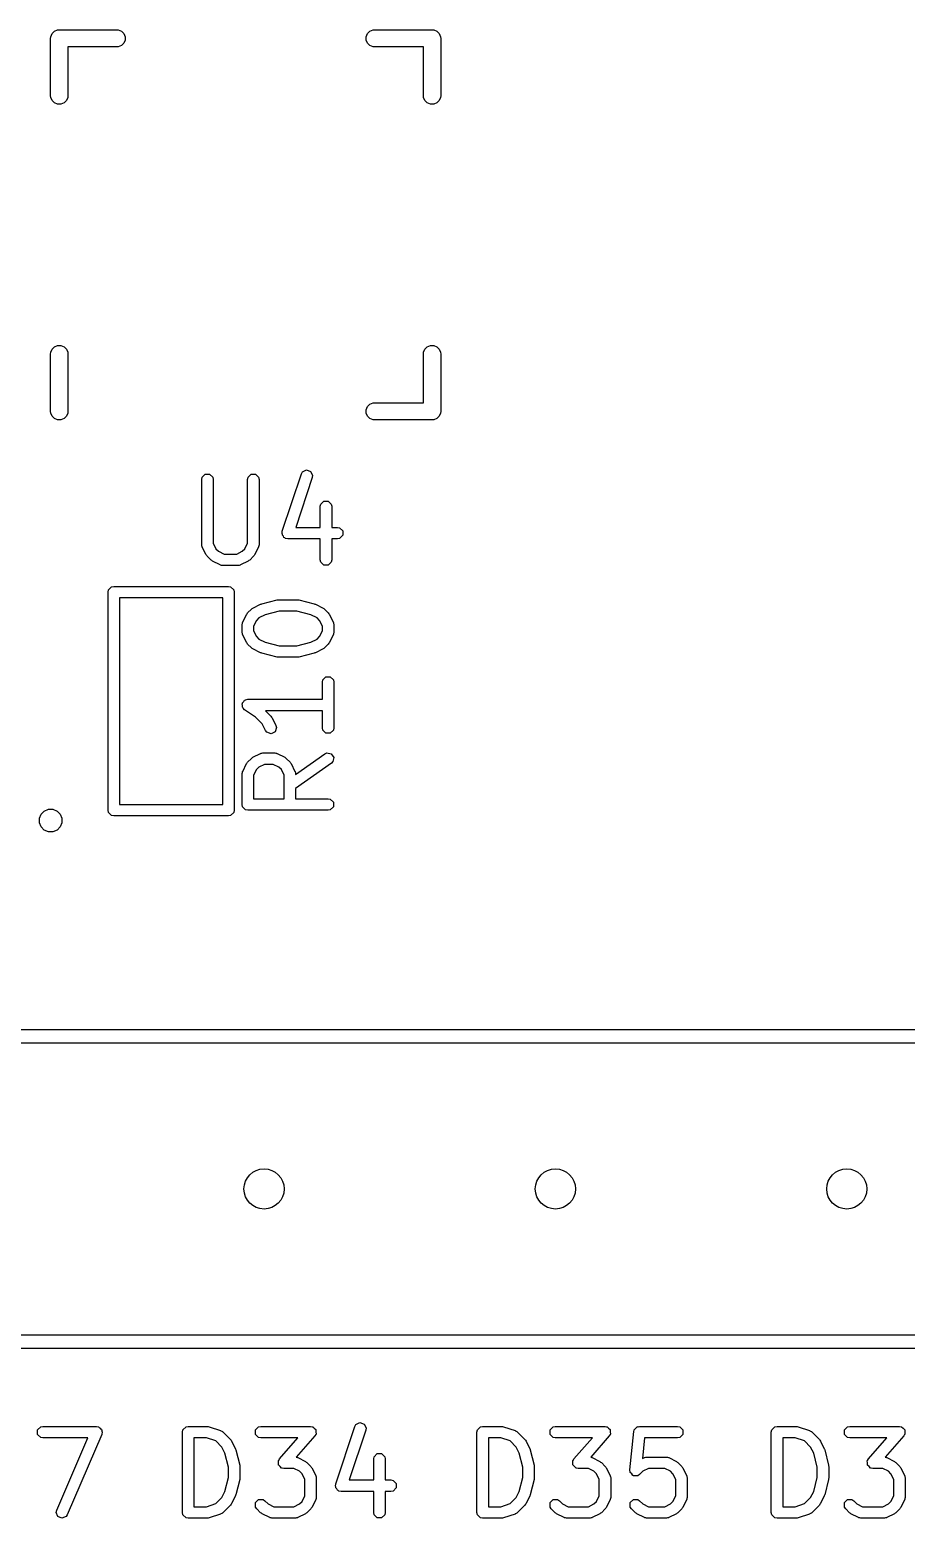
# Model space of a CAD drawing. Extents: x 2.09 to 4.49, y -4.78 to -2.96.
# Drawn here: x 3.686 to 3.987, y -4.778 to -4.268 of the extents above; entities that cross this region are included whole.
import ezdxf

# ---------------------------------------------------------------- set-up
doc = ezdxf.new("R2010")
doc.units = 0
doc.header["$MEASUREMENT"] = 0
doc.layers.add('BLACK', color=7, linetype='CONTINUOUS')

msp = doc.modelspace()

# ---------------------------------------------------------------- linework, layer by layer
at = {"layer": 'BLACK', "linetype": 'CONTINUOUS'}
for p, q in [((3.69341, -4.26903), (3.69423, -4.26821)), ((3.69423, -4.26821), (3.69529, -4.26777)), ((3.69529, -4.26777), (3.69587, -4.26772)), ((3.69587, -4.26772), (3.71555, -4.26772)), ((3.71555, -4.26772), (3.71613, -4.26777)), ((3.71613, -4.26777), (3.71719, -4.26821)), ((3.71719, -4.26821), (3.71801, -4.26903)), ((3.80168, -4.26903), (3.80249, -4.26821)), ((3.80249, -4.26821), (3.80356, -4.26777)), ((3.80356, -4.26777), (3.80413, -4.26772)), ((3.80413, -4.26772), (3.82382, -4.26772)), ((3.82382, -4.26772), (3.82439, -4.26777)), ((3.82439, -4.26777), (3.82546, -4.26821)), ((3.82546, -4.26821), (3.82627, -4.26903)), ((3.69291, -4.27067), (3.69297, -4.27009)), ((3.69291, -4.29035), (3.69291, -4.27067)), ((3.69297, -4.27009), (3.69341, -4.26903)), ((3.71719, -4.27312), (3.71613, -4.27357)), ((3.71801, -4.27231), (3.71719, -4.27312)), ((3.71801, -4.26903), (3.71845, -4.27009)), ((3.71845, -4.27125), (3.71801, -4.27231)), ((3.71845, -4.27009), (3.71845, -4.27125)), ((3.80124, -4.27009), (3.80168, -4.26903)), ((3.80124, -4.27125), (3.80124, -4.27009)), ((3.80168, -4.27231), (3.80124, -4.27125)), ((3.80249, -4.27312), (3.80168, -4.27231)), ((3.80356, -4.27357), (3.80249, -4.27312)), ((3.82627, -4.26903), (3.82671, -4.27009)), ((3.82671, -4.27009), (3.82677, -4.27067)), ((3.82677, -4.27067), (3.82677, -4.29035)), ((3.71555, -4.27362), (3.69882, -4.27362)), ((3.69882, -4.27362), (3.69882, -4.29035)), ((3.71613, -4.27357), (3.71555, -4.27362)), ((3.80413, -4.27362), (3.80356, -4.27357)), ((3.82087, -4.27362), (3.80413, -4.27362)), ((3.82087, -4.29035), (3.82087, -4.27362)), ((3.69297, -4.29093), (3.69291, -4.29035)), ((3.69341, -4.29199), (3.69297, -4.29093)), ((3.69423, -4.29281), (3.69341, -4.29199)), ((3.69529, -4.29325), (3.69423, -4.29281)), ((3.69644, -4.29325), (3.69529, -4.29325)), ((3.69751, -4.29281), (3.69644, -4.29325)), ((3.69832, -4.29199), (3.69751, -4.29281)), ((3.69876, -4.29093), (3.69832, -4.29199)), ((3.69882, -4.29035), (3.69876, -4.29093)), ((3.82092, -4.29093), (3.82087, -4.29035)), ((3.82136, -4.29199), (3.82092, -4.29093)), ((3.82218, -4.29281), (3.82136, -4.29199)), ((3.82324, -4.29325), (3.82218, -4.29281)), ((3.82439, -4.29325), (3.82324, -4.29325)), ((3.82546, -4.29281), (3.82439, -4.29325)), ((3.82627, -4.29199), (3.82546, -4.29281)), ((3.82671, -4.29093), (3.82627, -4.29199)), ((3.82677, -4.29035), (3.82671, -4.29093)), ((3.69291, -4.37894), (3.69297, -4.37836)), ((3.69291, -4.39862), (3.69291, -4.37894)), ((3.69297, -4.37836), (3.69341, -4.3773)), ((3.69341, -4.3773), (3.69423, -4.37648)), ((3.69423, -4.37648), (3.69529, -4.37604)), ((3.69529, -4.37604), (3.69644, -4.37604)), ((3.69644, -4.37604), (3.69751, -4.37648)), ((3.69751, -4.37648), (3.69832, -4.3773)), ((3.69832, -4.3773), (3.69876, -4.37836)), ((3.69876, -4.37836), (3.69882, -4.37894)), ((3.69882, -4.37894), (3.69882, -4.39862)), ((3.82087, -4.37894), (3.82092, -4.37836)), ((3.82087, -4.39567), (3.82087, -4.37894)), ((3.82092, -4.37836), (3.82136, -4.3773)), ((3.82136, -4.3773), (3.82218, -4.37648)), ((3.82218, -4.37648), (3.82324, -4.37604)), ((3.82324, -4.37604), (3.82439, -4.37604)), ((3.82439, -4.37604), (3.82546, -4.37648)), ((3.82546, -4.37648), (3.82627, -4.3773)), ((3.82627, -4.3773), (3.82671, -4.37836)), ((3.82671, -4.37836), (3.82677, -4.37894)), ((3.82677, -4.37894), (3.82677, -4.39862)), ((3.80249, -4.39617), (3.80356, -4.39573)), ((3.80356, -4.39573), (3.80413, -4.39567)), ((3.80413, -4.39567), (3.82087, -4.39567)), ((3.69297, -4.3992), (3.69291, -4.39862)), ((3.69341, -4.40026), (3.69297, -4.3992)), ((3.69423, -4.40108), (3.69341, -4.40026)), ((3.69529, -4.40152), (3.69423, -4.40108)), ((3.69751, -4.40108), (3.69644, -4.40152)), ((3.69832, -4.40026), (3.69751, -4.40108)), ((3.69876, -4.3992), (3.69832, -4.40026)), ((3.69882, -4.39862), (3.69876, -4.3992)), ((3.80124, -4.39805), (3.80168, -4.39698)), ((3.80124, -4.3992), (3.80124, -4.39805)), ((3.80168, -4.40026), (3.80124, -4.3992)), ((3.80168, -4.39698), (3.80249, -4.39617)), ((3.80249, -4.40108), (3.80168, -4.40026)), ((3.80356, -4.40152), (3.80249, -4.40108)), ((3.82546, -4.40108), (3.82439, -4.40152)), ((3.82627, -4.40026), (3.82546, -4.40108)), ((3.82671, -4.3992), (3.82627, -4.40026)), ((3.82677, -4.39862), (3.82671, -4.3992)), ((3.69644, -4.40152), (3.69529, -4.40152)), ((3.80413, -4.40157), (3.80356, -4.40152)), ((3.82382, -4.40157), (3.80413, -4.40157)), ((3.82439, -4.40152), (3.82382, -4.40157)), ((3.74475, -4.42199), (3.7449, -4.42124)), ((3.7449, -4.42124), (3.74597, -4.42017)), ((3.74597, -4.42017), (3.74747, -4.42017)), ((3.74747, -4.42017), (3.74854, -4.42124)), ((3.74854, -4.42124), (3.74869, -4.42199)), ((3.7605, -4.42199), (3.76065, -4.42124)), ((3.76065, -4.42124), (3.76171, -4.42017)), ((3.76171, -4.42017), (3.76322, -4.42017)), ((3.76322, -4.42017), (3.76429, -4.42124)), ((3.76429, -4.42124), (3.76444, -4.42199)), ((3.77241, -4.43974), (3.77897, -4.42006)), ((3.78271, -4.4213), (3.77701, -4.4384)), ((3.77897, -4.42006), (3.77935, -4.41939)), ((3.77935, -4.41939), (3.7807, -4.41872)), ((3.7807, -4.41872), (3.78213, -4.41919)), ((3.78213, -4.41919), (3.7828, -4.42054)), ((3.7828, -4.42054), (3.78271, -4.4213)), ((3.74475, -4.4443), (3.74475, -4.42199)), ((3.74869, -4.42199), (3.74869, -4.44384)), ((3.7605, -4.44384), (3.7605, -4.42199)), ((3.76444, -4.42199), (3.76444, -4.4443)), ((3.78543, -4.43118), (3.78558, -4.43043)), ((3.78543, -4.4384), (3.78543, -4.43118)), ((3.78558, -4.43043), (3.78665, -4.42936)), ((3.78665, -4.42936), (3.78815, -4.42936)), ((3.78815, -4.42936), (3.78922, -4.43043)), ((3.78922, -4.43043), (3.78937, -4.43118)), ((3.78937, -4.43118), (3.78937, -4.4384)), ((3.77231, -4.44051), (3.77241, -4.43974)), ((3.77246, -4.4408), (3.77231, -4.44051)), ((3.77246, -4.44112), (3.77246, -4.4408)), ((3.77278, -4.44144), (3.77246, -4.44112)), ((3.77299, -4.44185), (3.77278, -4.44144)), ((3.7733, -4.44196), (3.77299, -4.44185)), ((3.77352, -4.44218), (3.7733, -4.44196)), ((3.77701, -4.4384), (3.78543, -4.4384)), ((3.78937, -4.4384), (3.79134, -4.4384)), ((3.79134, -4.4384), (3.79209, -4.43855)), ((3.79209, -4.43855), (3.79316, -4.43961)), ((3.79316, -4.44112), (3.79209, -4.44218)), ((3.79316, -4.43961), (3.79316, -4.44112)), ((3.74477, -4.4444), (3.74475, -4.4443)), ((3.74476, -4.44444), (3.74477, -4.4444)), ((3.74484, -4.44475), (3.74476, -4.44444)), ((3.7449, -4.44506), (3.74484, -4.44475)), ((3.74493, -4.44509), (3.7449, -4.44506)), ((3.74496, -4.44518), (3.74493, -4.44509)), ((3.74627, -4.44781), (3.74496, -4.44518)), ((3.74869, -4.44384), (3.74965, -4.44576)), ((3.74965, -4.44576), (3.75051, -4.44662)), ((3.75051, -4.44662), (3.75243, -4.44758)), ((3.75675, -4.44758), (3.75868, -4.44662)), ((3.75868, -4.44662), (3.75954, -4.44576)), ((3.75954, -4.44576), (3.7605, -4.44384)), ((3.76423, -4.44518), (3.76292, -4.44781)), ((3.76425, -4.44509), (3.76423, -4.44518)), ((3.76429, -4.44506), (3.76425, -4.44509)), ((3.76435, -4.44475), (3.76429, -4.44506)), ((3.76443, -4.44444), (3.76435, -4.44475)), ((3.76444, -4.4443), (3.76442, -4.4444)), ((3.76442, -4.4444), (3.76443, -4.44444)), ((3.77428, -4.44233), (3.77352, -4.44218)), ((3.78543, -4.44233), (3.77428, -4.44233)), ((3.78543, -4.44955), (3.78543, -4.44233)), ((3.79134, -4.44233), (3.78937, -4.44233)), ((3.78937, -4.44233), (3.78937, -4.44955)), ((3.79209, -4.44218), (3.79134, -4.44233)), ((3.74646, -4.44806), (3.74627, -4.44781)), ((3.74664, -4.44832), (3.74646, -4.44806)), ((3.74795, -4.44963), (3.74664, -4.44832)), ((3.74821, -4.44981), (3.74795, -4.44963)), ((3.74846, -4.45), (3.74821, -4.44981)), ((3.75109, -4.45131), (3.74846, -4.45)), ((3.75118, -4.45134), (3.75109, -4.45131)), ((3.75122, -4.45137), (3.75118, -4.45134)), ((3.75152, -4.45143), (3.75122, -4.45137)), ((3.75183, -4.45152), (3.75152, -4.45143)), ((3.75187, -4.4515), (3.75183, -4.45152)), ((3.75197, -4.45152), (3.75187, -4.4515)), ((3.75722, -4.45152), (3.75197, -4.45152)), ((3.75243, -4.44758), (3.75675, -4.44758)), ((3.75731, -4.4515), (3.75722, -4.45152)), ((3.75736, -4.45152), (3.75731, -4.4515)), ((3.75766, -4.45143), (3.75736, -4.45152)), ((3.75797, -4.45137), (3.75766, -4.45143)), ((3.758, -4.45134), (3.75797, -4.45137)), ((3.7581, -4.45131), (3.758, -4.45134)), ((3.76072, -4.45), (3.7581, -4.45131)), ((3.76097, -4.44981), (3.76072, -4.45)), ((3.76123, -4.44963), (3.76097, -4.44981)), ((3.76255, -4.44832), (3.76123, -4.44963)), ((3.76272, -4.44806), (3.76255, -4.44832)), ((3.76292, -4.44781), (3.76272, -4.44806)), ((3.78558, -4.45031), (3.78543, -4.44955)), ((3.78665, -4.45137), (3.78558, -4.45031)), ((3.78815, -4.45137), (3.78665, -4.45137)), ((3.78922, -4.45031), (3.78815, -4.45137)), ((3.78937, -4.44955), (3.78922, -4.45031)), ((3.7126, -4.46063), (3.71275, -4.45988)), ((3.7126, -4.53543), (3.7126, -4.46063)), ((3.71275, -4.45988), (3.71381, -4.45881)), ((3.71381, -4.45881), (3.71457, -4.45866)), ((3.71457, -4.45866), (3.75394, -4.45866)), ((3.75394, -4.45866), (3.75469, -4.45881)), ((3.75469, -4.45881), (3.75576, -4.45988)), ((3.75576, -4.45988), (3.75591, -4.46063)), ((3.75591, -4.46063), (3.75591, -4.53543)), ((3.71654, -4.4626), (3.71654, -4.53346)), ((3.75197, -4.4626), (3.71654, -4.4626)), ((3.75197, -4.53346), (3.75197, -4.4626)), ((3.7605, -4.46777), (3.76181, -4.46646)), ((3.76181, -4.46646), (3.76207, -4.46628)), ((3.76207, -4.46628), (3.76232, -4.46609)), ((3.76232, -4.46609), (3.76495, -4.46477)), ((3.76495, -4.46477), (3.76515, -4.46472)), ((3.76515, -4.46472), (3.76535, -4.46463)), ((3.76535, -4.46463), (3.7706, -4.46331)), ((3.77132, -4.46719), (3.76651, -4.46839)), ((3.7706, -4.46331), (3.77084, -4.4633)), ((3.77084, -4.4633), (3.77107, -4.46325)), ((3.77107, -4.46325), (3.77764, -4.46325)), ((3.77739, -4.46719), (3.77132, -4.46719)), ((3.7822, -4.46839), (3.77739, -4.46719)), ((3.77764, -4.46325), (3.77787, -4.4633)), ((3.77787, -4.4633), (3.77811, -4.46331)), ((3.77811, -4.46331), (3.78336, -4.46463)), ((3.78336, -4.46463), (3.78356, -4.46472)), ((3.78356, -4.46472), (3.78377, -4.46477)), ((3.78377, -4.46477), (3.78639, -4.46609)), ((3.78639, -4.46609), (3.78664, -4.46628)), ((3.78664, -4.46628), (3.7869, -4.46646)), ((3.7869, -4.46646), (3.78821, -4.46777)), ((3.75861, -4.47165), (3.7587, -4.47134)), ((3.75863, -4.47169), (3.75861, -4.47165)), ((3.75861, -4.47178), (3.75863, -4.47169)), ((3.75861, -4.47441), (3.75861, -4.47178)), ((3.7587, -4.47134), (3.75876, -4.47103)), ((3.75876, -4.47103), (3.75879, -4.471)), ((3.75879, -4.471), (3.75882, -4.4709)), ((3.75882, -4.4709), (3.76013, -4.46828)), ((3.76013, -4.46828), (3.76032, -4.46803)), ((3.76032, -4.46803), (3.7605, -4.46777)), ((3.76351, -4.47033), (3.76254, -4.47225)), ((3.76254, -4.47225), (3.76254, -4.47394)), ((3.76437, -4.46947), (3.76351, -4.47033)), ((3.76651, -4.46839), (3.76437, -4.46947)), ((3.78434, -4.46947), (3.7822, -4.46839)), ((3.7852, -4.47033), (3.78434, -4.46947)), ((3.78617, -4.47225), (3.7852, -4.47033)), ((3.78617, -4.47394), (3.78617, -4.47225)), ((3.78821, -4.46777), (3.78839, -4.46803)), ((3.78839, -4.46803), (3.78858, -4.46828)), ((3.78858, -4.46828), (3.7899, -4.4709)), ((3.7899, -4.4709), (3.78992, -4.471)), ((3.78992, -4.471), (3.78995, -4.47103)), ((3.78995, -4.47103), (3.79002, -4.47134)), ((3.79002, -4.47134), (3.7901, -4.47165)), ((3.7901, -4.47165), (3.79008, -4.47169)), ((3.79008, -4.47169), (3.7901, -4.47178)), ((3.7901, -4.47178), (3.7901, -4.47441)), ((3.75863, -4.47451), (3.75861, -4.47441)), ((3.75861, -4.47455), (3.75863, -4.47451)), ((3.7587, -4.47485), (3.75861, -4.47455)), ((3.75876, -4.47516), (3.7587, -4.47485)), ((3.75879, -4.47519), (3.75876, -4.47516)), ((3.75882, -4.47529), (3.75879, -4.47519)), ((3.76013, -4.47791), (3.75882, -4.47529)), ((3.76254, -4.47394), (3.76351, -4.47587)), ((3.76351, -4.47587), (3.76437, -4.47673)), ((3.76437, -4.47673), (3.76651, -4.4778)), ((3.7822, -4.4778), (3.78434, -4.47673)), ((3.78434, -4.47673), (3.7852, -4.47587)), ((3.7852, -4.47587), (3.78617, -4.47394)), ((3.7899, -4.47529), (3.78858, -4.47791)), ((3.78992, -4.47519), (3.7899, -4.47529)), ((3.78995, -4.47516), (3.78992, -4.47519)), ((3.79002, -4.47485), (3.78995, -4.47516)), ((3.7901, -4.47455), (3.79002, -4.47485)), ((3.7901, -4.47441), (3.79008, -4.47451)), ((3.79008, -4.47451), (3.7901, -4.47455)), ((3.76032, -4.47816), (3.76013, -4.47791)), ((3.7605, -4.47843), (3.76032, -4.47816)), ((3.76181, -4.47974), (3.7605, -4.47843)), ((3.76207, -4.47991), (3.76181, -4.47974)), ((3.76232, -4.48011), (3.76207, -4.47991)), ((3.76495, -4.48142), (3.76232, -4.48011)), ((3.76515, -4.48148), (3.76495, -4.48142)), ((3.76535, -4.48157), (3.76515, -4.48148)), ((3.7706, -4.48288), (3.76535, -4.48157)), ((3.76651, -4.4778), (3.77132, -4.479)), ((3.77132, -4.479), (3.77739, -4.479)), ((3.77739, -4.479), (3.7822, -4.4778)), ((3.78336, -4.48157), (3.77811, -4.48288)), ((3.78356, -4.48148), (3.78336, -4.48157)), ((3.78377, -4.48142), (3.78356, -4.48148)), ((3.78639, -4.48011), (3.78377, -4.48142)), ((3.78664, -4.47991), (3.78639, -4.48011)), ((3.7869, -4.47974), (3.78664, -4.47991)), ((3.78821, -4.47843), (3.7869, -4.47974)), ((3.78839, -4.47816), (3.78821, -4.47843)), ((3.78858, -4.47791), (3.78839, -4.47816)), ((3.77084, -4.48289), (3.7706, -4.48288)), ((3.77107, -4.48294), (3.77084, -4.48289)), ((3.77764, -4.48294), (3.77107, -4.48294)), ((3.77787, -4.48289), (3.77764, -4.48294)), ((3.77811, -4.48288), (3.77787, -4.48289)), ((3.78617, -4.49147), (3.78632, -4.49072)), ((3.78617, -4.49738), (3.78617, -4.49147)), ((3.78632, -4.49072), (3.78738, -4.48965)), ((3.78738, -4.48965), (3.78889, -4.48965)), ((3.78889, -4.48965), (3.78995, -4.49072)), ((3.78995, -4.49072), (3.7901, -4.49147)), ((3.7901, -4.49147), (3.7901, -4.50722)), ((3.75916, -4.49819), (3.75948, -4.49771)), ((3.75948, -4.49771), (3.75968, -4.49767)), ((3.75968, -4.49767), (3.75982, -4.49753)), ((3.75982, -4.49753), (3.76058, -4.49738)), ((3.76058, -4.49738), (3.78617, -4.49738)), ((3.75865, -4.49896), (3.75876, -4.49879)), ((3.75876, -4.49952), (3.75865, -4.49896)), ((3.75876, -4.49859), (3.75916, -4.49819)), ((3.75876, -4.49879), (3.75876, -4.49859)), ((3.75876, -4.5001), (3.75876, -4.49952)), ((3.7589, -4.50024), (3.75876, -4.5001)), ((3.75894, -4.50044), (3.7589, -4.50024)), ((3.75948, -4.50098), (3.75894, -4.50044)), ((3.76326, -4.5035), (3.75948, -4.50098)), ((3.78617, -4.50131), (3.76664, -4.50131)), ((3.76664, -4.50131), (3.76853, -4.5032)), ((3.76853, -4.5032), (3.76871, -4.50346)), ((3.78617, -4.50722), (3.78617, -4.50131)), ((3.76552, -4.50576), (3.76326, -4.5035)), ((3.76669, -4.5081), (3.76552, -4.50576)), ((3.76716, -4.5087), (3.76669, -4.5081)), ((3.76871, -4.50346), (3.7689, -4.50371)), ((3.7689, -4.50371), (3.77021, -4.50634)), ((3.77041, -4.50708), (3.76994, -4.50851)), ((3.77021, -4.50634), (3.77041, -4.50708)), ((3.78632, -4.50797), (3.78617, -4.50722)), ((3.78738, -4.50904), (3.78632, -4.50797)), ((3.78995, -4.50797), (3.78889, -4.50904)), ((3.7901, -4.50722), (3.78995, -4.50797)), ((3.76859, -4.50918), (3.76716, -4.5087)), ((3.76994, -4.50851), (3.76859, -4.50918)), ((3.78889, -4.50904), (3.78738, -4.50904)), ((3.7605, -4.51895), (3.76181, -4.51764)), ((3.76181, -4.51764), (3.76207, -4.51746)), ((3.76207, -4.51746), (3.76232, -4.51727)), ((3.76232, -4.51727), (3.76495, -4.51596)), ((3.76495, -4.51596), (3.76504, -4.51593)), ((3.76504, -4.51593), (3.76507, -4.5159)), ((3.76507, -4.5159), (3.76538, -4.51584)), ((3.76538, -4.51584), (3.76569, -4.51575)), ((3.76569, -4.51575), (3.76573, -4.51577)), ((3.76573, -4.51577), (3.76583, -4.51575)), ((3.76583, -4.51575), (3.76976, -4.51575)), ((3.76976, -4.51575), (3.76986, -4.51577)), ((3.76986, -4.51577), (3.7699, -4.51575)), ((3.7699, -4.51575), (3.77021, -4.51584)), ((3.77021, -4.51584), (3.77052, -4.5159)), ((3.77052, -4.5159), (3.77055, -4.51593)), ((3.77055, -4.51593), (3.77064, -4.51596)), ((3.77064, -4.51596), (3.77327, -4.51727)), ((3.77327, -4.51727), (3.77352, -4.51746)), ((3.77352, -4.51746), (3.77378, -4.51764)), ((3.77378, -4.51764), (3.77509, -4.51895)), ((3.77698, -4.52312), (3.78701, -4.5161)), ((3.78701, -4.5161), (3.78771, -4.51579)), ((3.78771, -4.51579), (3.78919, -4.51606)), ((3.78919, -4.51606), (3.79006, -4.51729)), ((3.79006, -4.51729), (3.7898, -4.51877)), ((3.75861, -4.52283), (3.7587, -4.52252)), ((3.75863, -4.52287), (3.75861, -4.52283)), ((3.75861, -4.52297), (3.75863, -4.52287)), ((3.75861, -4.53346), (3.75861, -4.52297)), ((3.7587, -4.52252), (3.75876, -4.52221)), ((3.75876, -4.52221), (3.75879, -4.52218)), ((3.75879, -4.52218), (3.75882, -4.52209)), ((3.75882, -4.52209), (3.76013, -4.51946)), ((3.76013, -4.51946), (3.76032, -4.51921)), ((3.76032, -4.51921), (3.7605, -4.51895)), ((3.76351, -4.52151), (3.76254, -4.52343)), ((3.76254, -4.52343), (3.76254, -4.5315)), ((3.76437, -4.52065), (3.76351, -4.52151)), ((3.76629, -4.51969), (3.76437, -4.52065)), ((3.7693, -4.51969), (3.76629, -4.51969)), ((3.77122, -4.52065), (3.7693, -4.51969)), ((3.77208, -4.52151), (3.77122, -4.52065)), ((3.77304, -4.52343), (3.77208, -4.52151)), ((3.77304, -4.5315), (3.77304, -4.52343)), ((3.77509, -4.51895), (3.77527, -4.51921)), ((3.77527, -4.51921), (3.77546, -4.51946)), ((3.77546, -4.51946), (3.77677, -4.52209)), ((3.77677, -4.52209), (3.7768, -4.52218)), ((3.7768, -4.52218), (3.77683, -4.52221)), ((3.77683, -4.52221), (3.77689, -4.52252)), ((3.77689, -4.52252), (3.77698, -4.52283)), ((3.77698, -4.52283), (3.77696, -4.52287)), ((3.77696, -4.52287), (3.77698, -4.52297)), ((3.78926, -4.51933), (3.77698, -4.52793)), ((3.77698, -4.52297), (3.77698, -4.52312)), ((3.7898, -4.51877), (3.78926, -4.51933)), ((3.77698, -4.52793), (3.77698, -4.5315)), ((3.71654, -4.53346), (3.75197, -4.53346)), ((3.75876, -4.53422), (3.75861, -4.53346)), ((3.76254, -4.5315), (3.77304, -4.5315)), ((3.77698, -4.5315), (3.78814, -4.5315)), ((3.78814, -4.5315), (3.78889, -4.53165)), ((3.78889, -4.53165), (3.78995, -4.53271)), ((3.78995, -4.53271), (3.78995, -4.53422)), ((3.68905, -4.53821), (3.68964, -4.53679)), ((3.68905, -4.53974), (3.68905, -4.53821)), ((3.68964, -4.53679), (3.69073, -4.5357)), ((3.69073, -4.5357), (3.69215, -4.53512)), ((3.69215, -4.53512), (3.69368, -4.53512)), ((3.69368, -4.53512), (3.6951, -4.5357)), ((3.6951, -4.5357), (3.69619, -4.53679)), ((3.69619, -4.53679), (3.69677, -4.53821)), ((3.69677, -4.53821), (3.69677, -4.53974)), ((3.71275, -4.53619), (3.7126, -4.53543)), ((3.71381, -4.53725), (3.71275, -4.53619)), ((3.71457, -4.5374), (3.71381, -4.53725)), ((3.75394, -4.5374), (3.71457, -4.5374)), ((3.75469, -4.53725), (3.75394, -4.5374)), ((3.75576, -4.53619), (3.75469, -4.53725)), ((3.75591, -4.53543), (3.75576, -4.53619)), ((3.75982, -4.53528), (3.75876, -4.53422)), ((3.76058, -4.53543), (3.75982, -4.53528)), ((3.78814, -4.53543), (3.76058, -4.53543)), ((3.78889, -4.53528), (3.78814, -4.53543)), ((3.78995, -4.53422), (3.78889, -4.53528)), ((3.68964, -4.54116), (3.68905, -4.53974)), ((3.69073, -4.54225), (3.68964, -4.54116)), ((3.69215, -4.54284), (3.69073, -4.54225)), ((3.69368, -4.54284), (3.69215, -4.54284)), ((3.6951, -4.54225), (3.69368, -4.54284)), ((3.69619, -4.54116), (3.6951, -4.54225)), ((3.69677, -4.53974), (3.69619, -4.54116)), ((3.31378, -4.61063), (4.31614, -4.61063)), ((4.31378, -4.61535), (3.31614, -4.61535)), ((3.31614, -4.71535), (4.31378, -4.71535)), ((4.31614, -4.72008), (3.31378, -4.72008)), ((3.68844, -4.74801), (3.6895, -4.74695)), ((3.68844, -4.74952), (3.68844, -4.74801)), ((3.6895, -4.74695), (3.69025, -4.7468)), ((3.69025, -4.7468), (3.70863, -4.7468)), ((3.70863, -4.7468), (3.70864, -4.7468)), ((3.70864, -4.7468), (3.70865, -4.7468)), ((3.70865, -4.7468), (3.70867, -4.74681)), ((3.70867, -4.74681), (3.70938, -4.74695)), ((3.70938, -4.74695), (3.70967, -4.74723)), ((3.70967, -4.74723), (3.71004, -4.74739)), ((3.71004, -4.74739), (3.71018, -4.74774)), ((3.71018, -4.74774), (3.71045, -4.74801)), ((3.71045, -4.74801), (3.71045, -4.74841)), ((3.73815, -4.74877), (3.7383, -4.74801)), ((3.7383, -4.74801), (3.73937, -4.74695)), ((3.73937, -4.74695), (3.74012, -4.7468)), ((3.74012, -4.7468), (3.74668, -4.7468)), ((3.74668, -4.7468), (3.74699, -4.74686)), ((3.74699, -4.74686), (3.74731, -4.7469)), ((3.74731, -4.7469), (3.75124, -4.74821)), ((3.75124, -4.74821), (3.75133, -4.74826)), ((3.75133, -4.74826), (3.75137, -4.74826)), ((3.75137, -4.74826), (3.75164, -4.74843)), ((3.76324, -4.74801), (3.7643, -4.74695)), ((3.76324, -4.74952), (3.76324, -4.74801)), ((3.7643, -4.74695), (3.76506, -4.7468)), ((3.76506, -4.7468), (3.78212, -4.7468)), ((3.78212, -4.7468), (3.78267, -4.74691)), ((3.78267, -4.74691), (3.78275, -4.7469)), ((3.78275, -4.7469), (3.78278, -4.74693)), ((3.78278, -4.74693), (3.78287, -4.74695)), ((3.78287, -4.74695), (3.78336, -4.74744)), ((3.78336, -4.74744), (3.78388, -4.74789)), ((3.78388, -4.74789), (3.78389, -4.74796)), ((3.78389, -4.74796), (3.78394, -4.74801)), ((3.78394, -4.74801), (3.78394, -4.7487)), ((3.79075, -4.76652), (3.79731, -4.74683)), ((3.80105, -4.74808), (3.79535, -4.76517)), ((3.79731, -4.74683), (3.79769, -4.74616)), ((3.79769, -4.74616), (3.79904, -4.74549)), ((3.79904, -4.74549), (3.80047, -4.74597)), ((3.80047, -4.74597), (3.80114, -4.74731)), ((3.80114, -4.74731), (3.80105, -4.74808)), ((3.8392, -4.74877), (3.83935, -4.74801)), ((3.83935, -4.74801), (3.84042, -4.74695)), ((3.84042, -4.74695), (3.84117, -4.7468)), ((3.84117, -4.7468), (3.84773, -4.7468)), ((3.84773, -4.7468), (3.84804, -4.74686)), ((3.84804, -4.74686), (3.84836, -4.7469)), ((3.84836, -4.7469), (3.85229, -4.74821)), ((3.85229, -4.74821), (3.85238, -4.74826)), ((3.85238, -4.74826), (3.85242, -4.74826)), ((3.85242, -4.74826), (3.85269, -4.74843)), ((3.86429, -4.74801), (3.86535, -4.74695)), ((3.86429, -4.74952), (3.86429, -4.74801)), ((3.86535, -4.74695), (3.86611, -4.7468)), ((3.86611, -4.7468), (3.88317, -4.7468)), ((3.88317, -4.7468), (3.88372, -4.74691)), ((3.88372, -4.74691), (3.8838, -4.7469)), ((3.8838, -4.7469), (3.88383, -4.74693)), ((3.88383, -4.74693), (3.88392, -4.74695)), ((3.88392, -4.74695), (3.88441, -4.74744)), ((3.88441, -4.74744), (3.88493, -4.74789)), ((3.88493, -4.74789), (3.88494, -4.74796)), ((3.88494, -4.74796), (3.88499, -4.74801)), ((3.88499, -4.74801), (3.88499, -4.7487)), ((3.89302, -4.74857), (3.89316, -4.74811)), ((3.89316, -4.74801), (3.8932, -4.74797)), ((3.89316, -4.74811), (3.89316, -4.74801)), ((3.8932, -4.74797), (3.89324, -4.74783)), ((3.89324, -4.74783), (3.89376, -4.74742)), ((3.89376, -4.74742), (3.89423, -4.74695)), ((3.89423, -4.74695), (3.89436, -4.74692)), ((3.89436, -4.74692), (3.89441, -4.74688)), ((3.89441, -4.74688), (3.89451, -4.74689)), ((3.89451, -4.74689), (3.89498, -4.7468)), ((3.89498, -4.7468), (3.9081, -4.7468)), ((3.9081, -4.7468), (3.90886, -4.74695)), ((3.90886, -4.74695), (3.90992, -4.74801)), ((3.90992, -4.74801), (3.90992, -4.74952)), ((3.94025, -4.74877), (3.9404, -4.74801)), ((3.9404, -4.74801), (3.94147, -4.74695)), ((3.94147, -4.74695), (3.94222, -4.7468)), ((3.94222, -4.7468), (3.94878, -4.7468)), ((3.94878, -4.7468), (3.94909, -4.74686)), ((3.94909, -4.74686), (3.94941, -4.7469)), ((3.94941, -4.7469), (3.95334, -4.74821)), ((3.95334, -4.74821), (3.95343, -4.74826)), ((3.95343, -4.74826), (3.95347, -4.74826)), ((3.95347, -4.74826), (3.95374, -4.74843)), ((3.96534, -4.74801), (3.9664, -4.74695)), ((3.96534, -4.74952), (3.96534, -4.74801)), ((3.9664, -4.74695), (3.96716, -4.7468)), ((3.96716, -4.7468), (3.98422, -4.7468)), ((3.98422, -4.7468), (3.98477, -4.74691)), ((3.98477, -4.74691), (3.98485, -4.7469)), ((3.98485, -4.7469), (3.98488, -4.74693)), ((3.98488, -4.74693), (3.98497, -4.74695)), ((3.98497, -4.74695), (3.98546, -4.74744)), ((3.98546, -4.74744), (3.98598, -4.74789)), ((3.98598, -4.74789), (3.98599, -4.74796)), ((3.98599, -4.74796), (3.98604, -4.74801)), ((3.98604, -4.74801), (3.98604, -4.7487)), ((3.6895, -4.75058), (3.68844, -4.74952)), ((3.69025, -4.75073), (3.6895, -4.75058)), ((3.70564, -4.75073), (3.69025, -4.75073)), ((3.69501, -4.77555), (3.70564, -4.75073)), ((3.71044, -4.74954), (3.69863, -4.7771)), ((3.71045, -4.74952), (3.71044, -4.74952)), ((3.71044, -4.74952), (3.71044, -4.74954)), ((3.71045, -4.74841), (3.7106, -4.74879)), ((3.7106, -4.74879), (3.71045, -4.7495)), ((3.71045, -4.7495), (3.71045, -4.74952)), ((3.73815, -4.77632), (3.73815, -4.74877)), ((3.74637, -4.75073), (3.74209, -4.75073)), ((3.74209, -4.75073), (3.74209, -4.77436)), ((3.74956, -4.7518), (3.74637, -4.75073)), ((3.75163, -4.75387), (3.74956, -4.7518)), ((3.75164, -4.74843), (3.75191, -4.74859)), ((3.75191, -4.74859), (3.75193, -4.74863)), ((3.75193, -4.74863), (3.75201, -4.74869)), ((3.75201, -4.74869), (3.75464, -4.75131)), ((3.75464, -4.75131), (3.75481, -4.75157)), ((3.75481, -4.75157), (3.75501, -4.75182)), ((3.75501, -4.75182), (3.75632, -4.75445)), ((3.7643, -4.75058), (3.76324, -4.74952)), ((3.76506, -4.75073), (3.7643, -4.75058)), ((3.77778, -4.75073), (3.76506, -4.75073)), ((3.77145, -4.75797), (3.77778, -4.75073)), ((3.7836, -4.75006), (3.77722, -4.75736)), ((3.78388, -4.74958), (3.7836, -4.75006)), ((3.78394, -4.74952), (3.78388, -4.74958)), ((3.78394, -4.7487), (3.78398, -4.7494)), ((3.78398, -4.7494), (3.78394, -4.74948)), ((3.78394, -4.74948), (3.78394, -4.74952)), ((3.8392, -4.77632), (3.8392, -4.74877)), ((3.84742, -4.75073), (3.84314, -4.75073)), ((3.84314, -4.75073), (3.84314, -4.77436)), ((3.85061, -4.7518), (3.84742, -4.75073)), ((3.85268, -4.75387), (3.85061, -4.7518)), ((3.85269, -4.74843), (3.85296, -4.74859)), ((3.85296, -4.74859), (3.85298, -4.74863)), ((3.85298, -4.74863), (3.85306, -4.74869)), ((3.85306, -4.74869), (3.85569, -4.75131)), ((3.85569, -4.75131), (3.85586, -4.75157)), ((3.85586, -4.75157), (3.85606, -4.75182)), ((3.85606, -4.75182), (3.85737, -4.75445)), ((3.86535, -4.75058), (3.86429, -4.74952)), ((3.86611, -4.75073), (3.86535, -4.75058)), ((3.87883, -4.75073), (3.86611, -4.75073)), ((3.8725, -4.75797), (3.87883, -4.75073)), ((3.88465, -4.75006), (3.87827, -4.75736)), ((3.88493, -4.74958), (3.88465, -4.75006)), ((3.88499, -4.74952), (3.88493, -4.74958)), ((3.88499, -4.7487), (3.88503, -4.7494)), ((3.88503, -4.7494), (3.88499, -4.74948)), ((3.88499, -4.74948), (3.88499, -4.74952)), ((3.89171, -4.76169), (3.89302, -4.74857)), ((3.89676, -4.75073), (3.89605, -4.75784)), ((3.9081, -4.75073), (3.89676, -4.75073)), ((3.90886, -4.75058), (3.9081, -4.75073)), ((3.90992, -4.74952), (3.90886, -4.75058)), ((3.94025, -4.77632), (3.94025, -4.74877)), ((3.94847, -4.75073), (3.94419, -4.75073)), ((3.94419, -4.75073), (3.94419, -4.77436)), ((3.95166, -4.7518), (3.94847, -4.75073)), ((3.95373, -4.75387), (3.95166, -4.7518)), ((3.95374, -4.74843), (3.95401, -4.74859)), ((3.95401, -4.74859), (3.95403, -4.74863)), ((3.95403, -4.74863), (3.95411, -4.74869)), ((3.95411, -4.74869), (3.95674, -4.75131)), ((3.95674, -4.75131), (3.95691, -4.75157)), ((3.95691, -4.75157), (3.95711, -4.75182)), ((3.95711, -4.75182), (3.95842, -4.75445)), ((3.9664, -4.75058), (3.96534, -4.74952)), ((3.96716, -4.75073), (3.9664, -4.75058)), ((3.97988, -4.75073), (3.96716, -4.75073)), ((3.97355, -4.75797), (3.97988, -4.75073)), ((3.9857, -4.75006), (3.97932, -4.75736)), ((3.98598, -4.74958), (3.9857, -4.75006)), ((3.98604, -4.74952), (3.98598, -4.74958)), ((3.98604, -4.7487), (3.98608, -4.7494)), ((3.98608, -4.7494), (3.98604, -4.74948)), ((3.98604, -4.74948), (3.98604, -4.74952)), ((3.7527, -4.75601), (3.75163, -4.75387)), ((3.7539, -4.76082), (3.7527, -4.75601)), ((3.75632, -4.75445), (3.75638, -4.75465)), ((3.75638, -4.75465), (3.75647, -4.75485)), ((3.75647, -4.75485), (3.75778, -4.7601)), ((3.77107, -4.75863), (3.77111, -4.75855)), ((3.77111, -4.75851), (3.77117, -4.75845)), ((3.77111, -4.75855), (3.77111, -4.75851)), ((3.77117, -4.75845), (3.77145, -4.75797)), ((3.77722, -4.75736), (3.77731, -4.75738)), ((3.77731, -4.75738), (3.77762, -4.75745)), ((3.77762, -4.75745), (3.77765, -4.75748)), ((3.77765, -4.75748), (3.77775, -4.7575)), ((3.77775, -4.7575), (3.78037, -4.75882)), ((3.80377, -4.75795), (3.80392, -4.7572)), ((3.80377, -4.76517), (3.80377, -4.75795)), ((3.80392, -4.7572), (3.80499, -4.75613)), ((3.80499, -4.75613), (3.80649, -4.75613)), ((3.80649, -4.75613), (3.80756, -4.7572)), ((3.80756, -4.7572), (3.80771, -4.75795)), ((3.80771, -4.75795), (3.80771, -4.76517)), ((3.85375, -4.75601), (3.85268, -4.75387)), ((3.85495, -4.76082), (3.85375, -4.75601)), ((3.85737, -4.75445), (3.85743, -4.75465)), ((3.85743, -4.75465), (3.85752, -4.75485)), ((3.85752, -4.75485), (3.85883, -4.7601)), ((3.87212, -4.75863), (3.87216, -4.75855)), ((3.87216, -4.75851), (3.87222, -4.75845)), ((3.87216, -4.75855), (3.87216, -4.75851)), ((3.87222, -4.75845), (3.8725, -4.75797)), ((3.87827, -4.75736), (3.87836, -4.75738)), ((3.87836, -4.75738), (3.87867, -4.75745)), ((3.87867, -4.75745), (3.8787, -4.75748)), ((3.8787, -4.75748), (3.8788, -4.7575)), ((3.8788, -4.7575), (3.88142, -4.75882)), ((3.89605, -4.75784), (3.89672, -4.7575)), ((3.89672, -4.7575), (3.89682, -4.75748)), ((3.89682, -4.75748), (3.89685, -4.75745)), ((3.89685, -4.75745), (3.89716, -4.75738)), ((3.89716, -4.75738), (3.89746, -4.7573)), ((3.89746, -4.7573), (3.89751, -4.75731)), ((3.89751, -4.75731), (3.8976, -4.7573)), ((3.8976, -4.7573), (3.90416, -4.7573)), ((3.90416, -4.7573), (3.90426, -4.75731)), ((3.90426, -4.75731), (3.9043, -4.7573)), ((3.9043, -4.7573), (3.90461, -4.75738)), ((3.90461, -4.75738), (3.90492, -4.75745)), ((3.90492, -4.75745), (3.90495, -4.75748)), ((3.90495, -4.75748), (3.90505, -4.7575)), ((3.90505, -4.7575), (3.90767, -4.75882)), ((3.9548, -4.75601), (3.95373, -4.75387)), ((3.956, -4.76082), (3.9548, -4.75601)), ((3.95842, -4.75445), (3.95848, -4.75465)), ((3.95848, -4.75465), (3.95857, -4.75485)), ((3.95857, -4.75485), (3.95988, -4.7601)), ((3.97317, -4.75863), (3.97321, -4.75855)), ((3.97321, -4.75851), (3.97327, -4.75845)), ((3.97321, -4.75855), (3.97321, -4.75851)), ((3.97327, -4.75845), (3.97355, -4.75797)), ((3.97932, -4.75736), (3.97941, -4.75738)), ((3.97941, -4.75738), (3.97972, -4.75745)), ((3.97972, -4.75745), (3.97975, -4.75748)), ((3.97975, -4.75748), (3.97985, -4.7575)), ((3.97985, -4.7575), (3.98247, -4.75882)), ((3.7539, -4.76427), (3.7539, -4.76082)), ((3.75778, -4.7601), (3.75779, -4.76034)), ((3.75779, -4.76034), (3.75784, -4.76058)), ((3.75784, -4.76058), (3.75784, -4.76451)), ((3.77111, -4.75932), (3.77107, -4.75863)), ((3.77111, -4.76002), (3.77111, -4.75932)), ((3.77116, -4.76007), (3.77111, -4.76002)), ((3.77117, -4.76014), (3.77116, -4.76007)), ((3.77169, -4.76059), (3.77117, -4.76014)), ((3.77218, -4.76108), (3.77169, -4.76059)), ((3.77227, -4.7611), (3.77218, -4.76108)), ((3.7723, -4.76113), (3.77227, -4.7611)), ((3.77238, -4.76112), (3.7723, -4.76113)), ((3.77293, -4.76123), (3.77238, -4.76112)), ((3.7764, -4.76123), (3.77293, -4.76123)), ((3.77833, -4.76219), (3.7764, -4.76123)), ((3.77919, -4.76305), (3.77833, -4.76219)), ((3.78015, -4.76498), (3.77919, -4.76305)), ((3.78037, -4.75882), (3.78062, -4.75901)), ((3.78062, -4.75901), (3.78088, -4.75918)), ((3.78088, -4.75918), (3.7822, -4.7605)), ((3.7822, -4.7605), (3.78237, -4.76076)), ((3.78237, -4.76076), (3.78257, -4.76101)), ((3.78257, -4.76101), (3.78388, -4.76363)), ((3.78388, -4.76363), (3.7839, -4.76373)), ((3.85495, -4.76427), (3.85495, -4.76082)), ((3.85883, -4.7601), (3.85884, -4.76034)), ((3.85884, -4.76034), (3.85889, -4.76058)), ((3.85889, -4.76058), (3.85889, -4.76451)), ((3.87216, -4.75932), (3.87212, -4.75863)), ((3.87216, -4.76002), (3.87216, -4.75932)), ((3.87221, -4.76007), (3.87216, -4.76002)), ((3.87222, -4.76014), (3.87221, -4.76007)), ((3.87274, -4.76059), (3.87222, -4.76014)), ((3.87323, -4.76108), (3.87274, -4.76059)), ((3.87332, -4.7611), (3.87323, -4.76108)), ((3.87335, -4.76113), (3.87332, -4.7611)), ((3.87343, -4.76112), (3.87335, -4.76113)), ((3.87398, -4.76123), (3.87343, -4.76112)), ((3.87745, -4.76123), (3.87398, -4.76123)), ((3.87938, -4.76219), (3.87745, -4.76123)), ((3.88024, -4.76305), (3.87938, -4.76219)), ((3.8812, -4.76498), (3.88024, -4.76305)), ((3.88142, -4.75882), (3.88167, -4.75901)), ((3.88167, -4.75901), (3.88193, -4.75918)), ((3.88193, -4.75918), (3.88325, -4.7605)), ((3.88325, -4.7605), (3.88342, -4.76076)), ((3.88342, -4.76076), (3.88362, -4.76101)), ((3.88362, -4.76101), (3.88493, -4.76363)), ((3.88493, -4.76363), (3.88495, -4.76373)), ((3.89178, -4.76246), (3.89171, -4.76169)), ((3.89185, -4.76254), (3.89178, -4.76246)), ((3.89185, -4.76264), (3.89185, -4.76254)), ((3.89232, -4.76311), (3.89185, -4.76264)), ((3.89274, -4.76362), (3.89232, -4.76311)), ((3.89284, -4.76363), (3.89274, -4.76362)), ((3.89291, -4.76371), (3.89284, -4.76363)), ((3.89506, -4.76328), (3.89442, -4.76371)), ((3.89614, -4.76219), (3.89506, -4.76328)), ((3.89807, -4.76123), (3.89614, -4.76219)), ((3.9037, -4.76123), (3.89807, -4.76123)), ((3.90562, -4.76219), (3.9037, -4.76123)), ((3.90648, -4.76305), (3.90562, -4.76219)), ((3.90745, -4.76498), (3.90648, -4.76305)), ((3.90767, -4.75882), (3.90792, -4.75901)), ((3.90792, -4.75901), (3.90818, -4.75918)), ((3.90818, -4.75918), (3.90949, -4.7605)), ((3.90949, -4.7605), (3.90967, -4.76076)), ((3.90967, -4.76076), (3.90986, -4.76101)), ((3.90986, -4.76101), (3.91118, -4.76363)), ((3.91118, -4.76363), (3.9112, -4.76373)), ((3.956, -4.76427), (3.956, -4.76082)), ((3.95988, -4.7601), (3.95989, -4.76034)), ((3.95989, -4.76034), (3.95994, -4.76058)), ((3.95994, -4.76058), (3.95994, -4.76451)), ((3.97321, -4.75932), (3.97317, -4.75863)), ((3.97321, -4.76002), (3.97321, -4.75932)), ((3.97326, -4.76007), (3.97321, -4.76002)), ((3.97327, -4.76014), (3.97326, -4.76007)), ((3.97379, -4.76059), (3.97327, -4.76014)), ((3.97428, -4.76108), (3.97379, -4.76059)), ((3.97437, -4.7611), (3.97428, -4.76108)), ((3.9744, -4.76113), (3.97437, -4.7611)), ((3.97448, -4.76112), (3.9744, -4.76113)), ((3.97503, -4.76123), (3.97448, -4.76112)), ((3.9785, -4.76123), (3.97503, -4.76123)), ((3.98043, -4.76219), (3.9785, -4.76123)), ((3.98129, -4.76305), (3.98043, -4.76219)), ((3.98225, -4.76498), (3.98129, -4.76305)), ((3.98247, -4.75882), (3.98272, -4.75901)), ((3.98272, -4.75901), (3.98298, -4.75918)), ((3.98298, -4.75918), (3.9843, -4.7605)), ((3.9843, -4.7605), (3.98447, -4.76076)), ((3.98447, -4.76076), (3.98467, -4.76101)), ((3.98467, -4.76101), (3.98598, -4.76363)), ((3.98598, -4.76363), (3.986, -4.76373)), ((3.7527, -4.76908), (3.7539, -4.76427)), ((3.75778, -4.76499), (3.75647, -4.77024)), ((3.75779, -4.76475), (3.75778, -4.76499)), ((3.75784, -4.76451), (3.75779, -4.76475)), ((3.78015, -4.77061), (3.78015, -4.76498)), ((3.7839, -4.76373), (3.78394, -4.76376)), ((3.78394, -4.76376), (3.784, -4.76407)), ((3.784, -4.76407), (3.78408, -4.76437)), ((3.78408, -4.76437), (3.78407, -4.76442)), ((3.78407, -4.76442), (3.78409, -4.76451)), ((3.78409, -4.76451), (3.78409, -4.77107)), ((3.79065, -4.76728), (3.79075, -4.76652)), ((3.7908, -4.76757), (3.79065, -4.76728)), ((3.7908, -4.76789), (3.7908, -4.76757)), ((3.79112, -4.76822), (3.7908, -4.76789)), ((3.79133, -4.76862), (3.79112, -4.76822)), ((3.79163, -4.76873), (3.79133, -4.76862)), ((3.79186, -4.76896), (3.79163, -4.76873)), ((3.79535, -4.76517), (3.80377, -4.76517)), ((3.80771, -4.76517), (3.80968, -4.76517)), ((3.80968, -4.76517), (3.81043, -4.76532)), ((3.81043, -4.76532), (3.8115, -4.76638)), ((3.8115, -4.76789), (3.81043, -4.76896)), ((3.8115, -4.76638), (3.8115, -4.76789)), ((3.85375, -4.76908), (3.85495, -4.76427)), ((3.85883, -4.76499), (3.85752, -4.77024)), ((3.85884, -4.76475), (3.85883, -4.76499)), ((3.85889, -4.76451), (3.85884, -4.76475)), ((3.8812, -4.77061), (3.8812, -4.76498)), ((3.88495, -4.76373), (3.88499, -4.76376)), ((3.88499, -4.76376), (3.88505, -4.76407)), ((3.88505, -4.76407), (3.88513, -4.76437)), ((3.88513, -4.76437), (3.88512, -4.76442)), ((3.88512, -4.76442), (3.88514, -4.76451)), ((3.88514, -4.76451), (3.88514, -4.77107)), ((3.89358, -4.76371), (3.89291, -4.76371)), ((3.89423, -4.76377), (3.89358, -4.76371)), ((3.89432, -4.76371), (3.89423, -4.76377)), ((3.89442, -4.76371), (3.89432, -4.76371)), ((3.90745, -4.77061), (3.90745, -4.76498)), ((3.9112, -4.76373), (3.91123, -4.76376)), ((3.91123, -4.76376), (3.91129, -4.76407)), ((3.91129, -4.76407), (3.91138, -4.76437)), ((3.91138, -4.76437), (3.91136, -4.76442)), ((3.91136, -4.76442), (3.91138, -4.76451)), ((3.91138, -4.76451), (3.91138, -4.77107)), ((3.9548, -4.76908), (3.956, -4.76427)), ((3.95988, -4.76499), (3.95857, -4.77024)), ((3.95989, -4.76475), (3.95988, -4.76499)), ((3.95994, -4.76451), (3.95989, -4.76475)), ((3.98225, -4.77061), (3.98225, -4.76498)), ((3.986, -4.76373), (3.98604, -4.76376)), ((3.98604, -4.76376), (3.9861, -4.76407)), ((3.9861, -4.76407), (3.98618, -4.76437)), ((3.98618, -4.76437), (3.98617, -4.76442)), ((3.98617, -4.76442), (3.98619, -4.76451)), ((3.98619, -4.76451), (3.98619, -4.77107)), ((3.74637, -4.77436), (3.74956, -4.77329)), ((3.74956, -4.77329), (3.75163, -4.77122)), ((3.75163, -4.77122), (3.7527, -4.76908)), ((3.75464, -4.77378), (3.75201, -4.7764)), ((3.75481, -4.77352), (3.75464, -4.77378)), ((3.75501, -4.77327), (3.75481, -4.77352)), ((3.75632, -4.77064), (3.75501, -4.77327)), ((3.75638, -4.77043), (3.75632, -4.77064)), ((3.75647, -4.77024), (3.75638, -4.77043)), ((3.76324, -4.77295), (3.7643, -4.77188)), ((3.76324, -4.77445), (3.76324, -4.77295)), ((3.7643, -4.77188), (3.76581, -4.77188)), ((3.76581, -4.77188), (3.76645, -4.77231)), ((3.76645, -4.77231), (3.76754, -4.77339)), ((3.76754, -4.77339), (3.76946, -4.77436)), ((3.7764, -4.77436), (3.77833, -4.77339)), ((3.77833, -4.77339), (3.77919, -4.77253)), ((3.77919, -4.77253), (3.78015, -4.77061)), ((3.78388, -4.77196), (3.78257, -4.77458)), ((3.7839, -4.77186), (3.78388, -4.77196)), ((3.78394, -4.77183), (3.7839, -4.77186)), ((3.784, -4.77152), (3.78394, -4.77183)), ((3.78408, -4.77121), (3.784, -4.77152)), ((3.78409, -4.77107), (3.78407, -4.77117)), ((3.78407, -4.77117), (3.78408, -4.77121)), ((3.79262, -4.76911), (3.79186, -4.76896)), ((3.80377, -4.76911), (3.79262, -4.76911)), ((3.80377, -4.77632), (3.80377, -4.76911)), ((3.80968, -4.76911), (3.80771, -4.76911)), ((3.80771, -4.76911), (3.80771, -4.77632)), ((3.81043, -4.76896), (3.80968, -4.76911)), ((3.84742, -4.77436), (3.85061, -4.77329)), ((3.85061, -4.77329), (3.85268, -4.77122)), ((3.85268, -4.77122), (3.85375, -4.76908)), ((3.85569, -4.77378), (3.85306, -4.7764)), ((3.85586, -4.77352), (3.85569, -4.77378)), ((3.85606, -4.77327), (3.85586, -4.77352)), ((3.85737, -4.77064), (3.85606, -4.77327)), ((3.85743, -4.77043), (3.85737, -4.77064)), ((3.85752, -4.77024), (3.85743, -4.77043)), ((3.86429, -4.77295), (3.86535, -4.77188)), ((3.86429, -4.77445), (3.86429, -4.77295)), ((3.86535, -4.77188), (3.86686, -4.77188)), ((3.86686, -4.77188), (3.8675, -4.77231)), ((3.8675, -4.77231), (3.86859, -4.77339)), ((3.86859, -4.77339), (3.87051, -4.77436)), ((3.87745, -4.77436), (3.87938, -4.77339)), ((3.87938, -4.77339), (3.88024, -4.77253)), ((3.88024, -4.77253), (3.8812, -4.77061)), ((3.88493, -4.77196), (3.88362, -4.77458)), ((3.88495, -4.77186), (3.88493, -4.77196)), ((3.88499, -4.77183), (3.88495, -4.77186)), ((3.88505, -4.77152), (3.88499, -4.77183)), ((3.88513, -4.77121), (3.88505, -4.77152)), ((3.88514, -4.77107), (3.88512, -4.77117)), ((3.88512, -4.77117), (3.88513, -4.77121)), ((3.89185, -4.77295), (3.89291, -4.77188)), ((3.89185, -4.77445), (3.89185, -4.77295)), ((3.89291, -4.77188), (3.89442, -4.77188)), ((3.89442, -4.77188), (3.89506, -4.77231)), ((3.89506, -4.77231), (3.89614, -4.77339)), ((3.89614, -4.77339), (3.89807, -4.77436)), ((3.9037, -4.77436), (3.90562, -4.77339)), ((3.90562, -4.77339), (3.90648, -4.77253)), ((3.90648, -4.77253), (3.90745, -4.77061)), ((3.91118, -4.77196), (3.90986, -4.77458)), ((3.9112, -4.77186), (3.91118, -4.77196)), ((3.91123, -4.77183), (3.9112, -4.77186)), ((3.91129, -4.77152), (3.91123, -4.77183)), ((3.91138, -4.77121), (3.91129, -4.77152)), ((3.91138, -4.77107), (3.91136, -4.77117)), ((3.91136, -4.77117), (3.91138, -4.77121)), ((3.94847, -4.77436), (3.95166, -4.77329)), ((3.95166, -4.77329), (3.95373, -4.77122)), ((3.95373, -4.77122), (3.9548, -4.76908)), ((3.95674, -4.77378), (3.95411, -4.7764)), ((3.95691, -4.77352), (3.95674, -4.77378)), ((3.95711, -4.77327), (3.95691, -4.77352)), ((3.95842, -4.77064), (3.95711, -4.77327)), ((3.95848, -4.77043), (3.95842, -4.77064)), ((3.95857, -4.77024), (3.95848, -4.77043)), ((3.96534, -4.77295), (3.9664, -4.77188)), ((3.96534, -4.77445), (3.96534, -4.77295)), ((3.9664, -4.77188), (3.96791, -4.77188)), ((3.96791, -4.77188), (3.96855, -4.77231)), ((3.96855, -4.77231), (3.96964, -4.77339)), ((3.96964, -4.77339), (3.97156, -4.77436)), ((3.9785, -4.77436), (3.98043, -4.77339)), ((3.98043, -4.77339), (3.98129, -4.77253)), ((3.98129, -4.77253), (3.98225, -4.77061)), ((3.98598, -4.77196), (3.98467, -4.77458)), ((3.986, -4.77186), (3.98598, -4.77196)), ((3.98604, -4.77183), (3.986, -4.77186)), ((3.9861, -4.77152), (3.98604, -4.77183)), ((3.98618, -4.77121), (3.9861, -4.77152)), ((3.98619, -4.77107), (3.98617, -4.77117)), ((3.98617, -4.77117), (3.98618, -4.77121)), ((3.69485, -4.7763), (3.69501, -4.77555)), ((3.69541, -4.7777), (3.69485, -4.7763)), ((3.69679, -4.77829), (3.69541, -4.7777)), ((3.69819, -4.77773), (3.69679, -4.77829)), ((3.69863, -4.7771), (3.69819, -4.77773)), ((3.7383, -4.77708), (3.73815, -4.77632)), ((3.73937, -4.77814), (3.7383, -4.77708)), ((3.74012, -4.77829), (3.73937, -4.77814)), ((3.74668, -4.77829), (3.74012, -4.77829)), ((3.74209, -4.77436), (3.74637, -4.77436)), ((3.74699, -4.77823), (3.74668, -4.77829)), ((3.74731, -4.77819), (3.74699, -4.77823)), ((3.75124, -4.77688), (3.74731, -4.77819)), ((3.75133, -4.77683), (3.75124, -4.77688)), ((3.75137, -4.77683), (3.75133, -4.77683)), ((3.75164, -4.77666), (3.75137, -4.77683)), ((3.75191, -4.7765), (3.75164, -4.77666)), ((3.75193, -4.77646), (3.75191, -4.7765)), ((3.75201, -4.7764), (3.75193, -4.77646)), ((3.76367, -4.77509), (3.76324, -4.77445)), ((3.76498, -4.7764), (3.76367, -4.77509)), ((3.76524, -4.77658), (3.76498, -4.7764)), ((3.76549, -4.77677), (3.76524, -4.77658)), ((3.76811, -4.77808), (3.76549, -4.77677)), ((3.76821, -4.77811), (3.76811, -4.77808)), ((3.76824, -4.77814), (3.76821, -4.77811)), ((3.76855, -4.7782), (3.76824, -4.77814)), ((3.76885, -4.77829), (3.76855, -4.7782)), ((3.7689, -4.77827), (3.76885, -4.77829)), ((3.76899, -4.77829), (3.7689, -4.77827)), ((3.77687, -4.77829), (3.76899, -4.77829)), ((3.76946, -4.77436), (3.7764, -4.77436)), ((3.77697, -4.77827), (3.77687, -4.77829)), ((3.77701, -4.77829), (3.77697, -4.77827)), ((3.77731, -4.7782), (3.77701, -4.77829)), ((3.77762, -4.77814), (3.77731, -4.7782)), ((3.77765, -4.77811), (3.77762, -4.77814)), ((3.77775, -4.77808), (3.77765, -4.77811)), ((3.78037, -4.77677), (3.77775, -4.77808)), ((3.78062, -4.77658), (3.78037, -4.77677)), ((3.78088, -4.7764), (3.78062, -4.77658)), ((3.7822, -4.77509), (3.78088, -4.7764)), ((3.78237, -4.77483), (3.7822, -4.77509)), ((3.78257, -4.77458), (3.78237, -4.77483)), ((3.80392, -4.77708), (3.80377, -4.77632)), ((3.80499, -4.77814), (3.80392, -4.77708)), ((3.80649, -4.77814), (3.80499, -4.77814)), ((3.80756, -4.77708), (3.80649, -4.77814)), ((3.80771, -4.77632), (3.80756, -4.77708)), ((3.83935, -4.77708), (3.8392, -4.77632)), ((3.84042, -4.77814), (3.83935, -4.77708)), ((3.84117, -4.77829), (3.84042, -4.77814)), ((3.84773, -4.77829), (3.84117, -4.77829)), ((3.84314, -4.77436), (3.84742, -4.77436)), ((3.84804, -4.77823), (3.84773, -4.77829)), ((3.84836, -4.77819), (3.84804, -4.77823)), ((3.85229, -4.77688), (3.84836, -4.77819)), ((3.85238, -4.77683), (3.85229, -4.77688)), ((3.85242, -4.77683), (3.85238, -4.77683)), ((3.85269, -4.77666), (3.85242, -4.77683)), ((3.85296, -4.7765), (3.85269, -4.77666)), ((3.85298, -4.77646), (3.85296, -4.7765)), ((3.85306, -4.7764), (3.85298, -4.77646)), ((3.86472, -4.77509), (3.86429, -4.77445)), ((3.86603, -4.7764), (3.86472, -4.77509)), ((3.86629, -4.77658), (3.86603, -4.7764)), ((3.86654, -4.77677), (3.86629, -4.77658)), ((3.86916, -4.77808), (3.86654, -4.77677)), ((3.86926, -4.77811), (3.86916, -4.77808)), ((3.86929, -4.77814), (3.86926, -4.77811)), ((3.8696, -4.7782), (3.86929, -4.77814)), ((3.8699, -4.77829), (3.8696, -4.7782)), ((3.86995, -4.77827), (3.8699, -4.77829)), ((3.87004, -4.77829), (3.86995, -4.77827)), ((3.87792, -4.77829), (3.87004, -4.77829)), ((3.87051, -4.77436), (3.87745, -4.77436)), ((3.87801, -4.77827), (3.87792, -4.77829)), ((3.87806, -4.77829), (3.87801, -4.77827)), ((3.87836, -4.7782), (3.87806, -4.77829)), ((3.87867, -4.77814), (3.87836, -4.7782)), ((3.8787, -4.77811), (3.87867, -4.77814)), ((3.8788, -4.77808), (3.8787, -4.77811)), ((3.88142, -4.77677), (3.8788, -4.77808)), ((3.88167, -4.77658), (3.88142, -4.77677)), ((3.88193, -4.7764), (3.88167, -4.77658)), ((3.88325, -4.77509), (3.88193, -4.7764)), ((3.88342, -4.77483), (3.88325, -4.77509)), ((3.88362, -4.77458), (3.88342, -4.77483)), ((3.89227, -4.77509), (3.89185, -4.77445)), ((3.89359, -4.7764), (3.89227, -4.77509)), ((3.89385, -4.77658), (3.89359, -4.7764)), ((3.8941, -4.77677), (3.89385, -4.77658)), ((3.89672, -4.77808), (3.8941, -4.77677)), ((3.89682, -4.77811), (3.89672, -4.77808)), ((3.89685, -4.77814), (3.89682, -4.77811)), ((3.89716, -4.7782), (3.89685, -4.77814)), ((3.89746, -4.77829), (3.89716, -4.7782)), ((3.89751, -4.77827), (3.89746, -4.77829)), ((3.8976, -4.77829), (3.89751, -4.77827)), ((3.90416, -4.77829), (3.8976, -4.77829)), ((3.89807, -4.77436), (3.9037, -4.77436)), ((3.90426, -4.77827), (3.90416, -4.77829)), ((3.9043, -4.77829), (3.90426, -4.77827)), ((3.90461, -4.7782), (3.9043, -4.77829)), ((3.90492, -4.77814), (3.90461, -4.7782)), ((3.90495, -4.77811), (3.90492, -4.77814)), ((3.90505, -4.77808), (3.90495, -4.77811)), ((3.90767, -4.77677), (3.90505, -4.77808)), ((3.90792, -4.77658), (3.90767, -4.77677)), ((3.90818, -4.7764), (3.90792, -4.77658)), ((3.90949, -4.77509), (3.90818, -4.7764)), ((3.90967, -4.77483), (3.90949, -4.77509)), ((3.90986, -4.77458), (3.90967, -4.77483)), ((3.9404, -4.77708), (3.94025, -4.77632)), ((3.94147, -4.77814), (3.9404, -4.77708)), ((3.94222, -4.77829), (3.94147, -4.77814)), ((3.94878, -4.77829), (3.94222, -4.77829)), ((3.94419, -4.77436), (3.94847, -4.77436)), ((3.94909, -4.77823), (3.94878, -4.77829)), ((3.94941, -4.77819), (3.94909, -4.77823)), ((3.95334, -4.77688), (3.94941, -4.77819)), ((3.95343, -4.77683), (3.95334, -4.77688)), ((3.95347, -4.77683), (3.95343, -4.77683)), ((3.95374, -4.77666), (3.95347, -4.77683)), ((3.95401, -4.7765), (3.95374, -4.77666)), ((3.95403, -4.77646), (3.95401, -4.7765)), ((3.95411, -4.7764), (3.95403, -4.77646)), ((3.96577, -4.77509), (3.96534, -4.77445)), ((3.96708, -4.7764), (3.96577, -4.77509)), ((3.96734, -4.77658), (3.96708, -4.7764)), ((3.96759, -4.77677), (3.96734, -4.77658)), ((3.97021, -4.77808), (3.96759, -4.77677)), ((3.97031, -4.77811), (3.97021, -4.77808)), ((3.97034, -4.77814), (3.97031, -4.77811)), ((3.97065, -4.7782), (3.97034, -4.77814)), ((3.97095, -4.77829), (3.97065, -4.7782)), ((3.971, -4.77827), (3.97095, -4.77829)), ((3.97109, -4.77829), (3.971, -4.77827)), ((3.97897, -4.77829), (3.97109, -4.77829)), ((3.97156, -4.77436), (3.9785, -4.77436)), ((3.97906, -4.77827), (3.97897, -4.77829)), ((3.97911, -4.77829), (3.97906, -4.77827)), ((3.97941, -4.7782), (3.97911, -4.77829)), ((3.97972, -4.77814), (3.97941, -4.7782)), ((3.97975, -4.77811), (3.97972, -4.77814)), ((3.97985, -4.77808), (3.97975, -4.77811)), ((3.98247, -4.77677), (3.97985, -4.77808)), ((3.98272, -4.77658), (3.98247, -4.77677)), ((3.98298, -4.7764), (3.98272, -4.77658)), ((3.9843, -4.77509), (3.98298, -4.7764)), ((3.98447, -4.77483), (3.9843, -4.77509)), ((3.98467, -4.77458), (3.98447, -4.77483))]:
    msp.add_line(p, q, dxfattribs=at)
at = {"layer": 'BLACK'}
for centre in [(3.76614, -4.66535), (3.76614, -4.66535), (3.86614, -4.66535), (3.86614, -4.66535), (3.96614, -4.66535), (3.96614, -4.66535)]:
    msp.add_circle(centre, 0.00689, dxfattribs=at)

doc.saveas('drawing.dxf')
